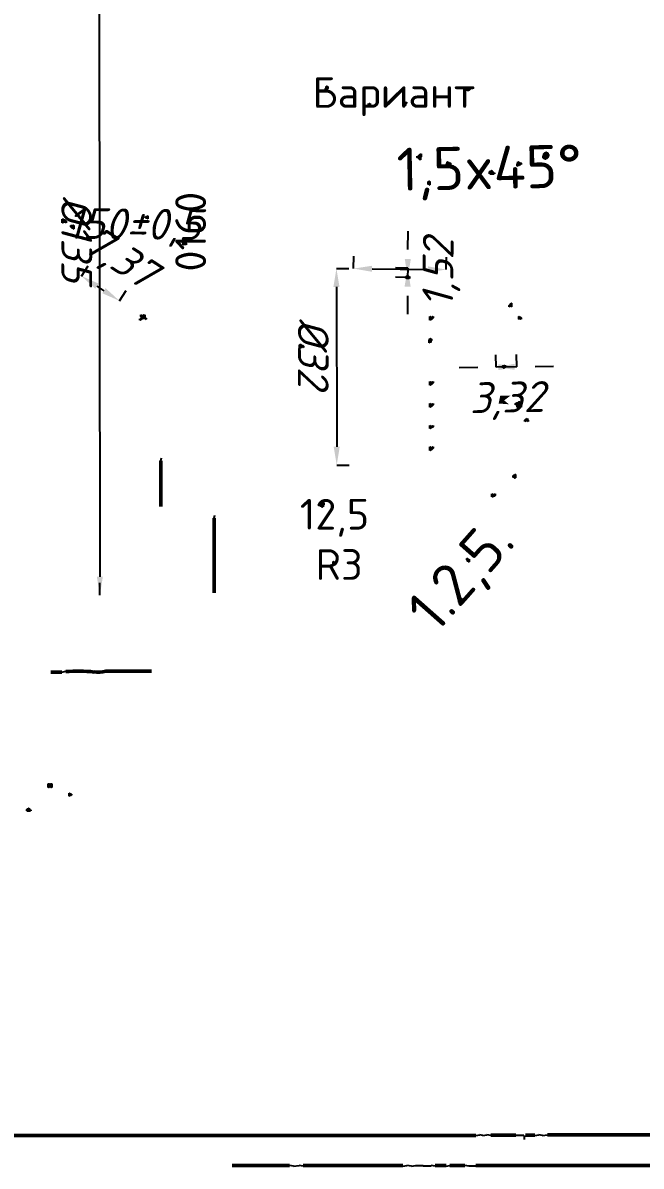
# Model space of a CAD drawing. Header units: millimetres. Extents: x 0 to 438, y 0 to 297.
# Drawn here: x 120.7 to 221.3, y -0.2 to 185.9 of the extents above; entities that cross this region are included whole.
import ezdxf

# ---------------------------------------------------------------- set-up
doc = ezdxf.new("R2010")
doc.units = ezdxf.units.MM
for name, color, linetype, lineweight in [('DIMS', 4, 'Continuous', 25), ('MAIN', 7, 'Continuous', 50), ('TEXT', 7, 'Continuous', 25), ('THIN', 3, 'Continuous', 25)]:
    doc.layers.add(name, color=color, linetype=linetype, lineweight=lineweight)
doc.styles.add('ESKD', font='isocpeur.ttf', dxfattribs={"oblique": 15})
doc.dimstyles.new('ESKD', dxfattribs={"dimtxt": 5, "dimasz": 3, "dimexe": 2, "dimexo": 0, "dimgap": 1, "dimtad": 1, "dimtxsty": 'ESKD', "dimcen": 2.5, "dimclrd": 256, "dimclre": 256, "dimclrt": 256, "dimadec": 0, "dimazin": 3, "dimtfac": 1, "dimtmove": 0, "dimatfit": 3, "dimlwd": 25, "dimlwe": 25})

# ---------------------------------------------------------------- blocks, each defined once
blk = doc.blocks.new('_CLOSEDFILLED')
at = {"color": 0, "linetype": 'BYBLOCK'}
blk.add_solid([(-1, 0.164), (0, 0), (-1, -0.164)], dxfattribs=at)
blk = doc.blocks.new('*D1')
at = {"lineweight": 25}
for p, q in [((183.33, 148.96), (183.36, 151.96)), ((183.31, 145.96), (181.31, 145.98)), ((183.31, 145.96), (183.29, 144.44)), ((183.29, 144.44), (181.29, 144.46)), ((183.26, 141.44), (183.24, 138.44))]:
    blk.add_line(p, q, dxfattribs=at)
at = {"layer": 'Defpoints'}
for p in [(183.31, 145.96), (183.31, 145.96), (183.29, 144.44)]:
    blk.add_point(p, dxfattribs=at)
at = {"layer": 'DIMS', "xscale": 3, "yscale": 3}
for p, rotation in [((183.29, 144.44), 269.47259474104374), ((183.31, 145.96), 89.47259474104376)]:
    blk.add_blockref('_CLOSEDFILLED', p, dxfattribs=dict(at, rotation=rotation))
at = {"layer": 'DIMS', "insert": (188.8, 145.15), "char_height": 5, "attachment_point": 5, "rotation": 89.4726, "style": 'ESKD'}
blk.add_mtext('1,52', dxfattribs=at)
blk = doc.blocks.new('*D2')
at = {"lineweight": 25}
for p, q in [((197.69, 129.83), (197.65, 131.83)), ((201.02, 129.9), (200.98, 131.9)), ((194.69, 129.77), (191.69, 129.71)), ((201.02, 129.9), (197.69, 129.83)), ((204.01, 129.96), (207.01, 130.02))]:
    blk.add_line(p, q, dxfattribs=at)
at = {"layer": 'Defpoints'}
for p in [(197.69, 129.83), (201.02, 129.9), (201.02, 129.9)]:
    blk.add_point(p, dxfattribs=at)
at = {"layer": 'DIMS', "xscale": 3, "yscale": 3}
for p, rotation in [((197.69, 129.83), 181.15089232733172), ((201.02, 129.9), 1.150892327331718)]:
    blk.add_blockref('_CLOSEDFILLED', p, dxfattribs=dict(at, rotation=rotation))
at = {"layer": 'DIMS', "insert": (199.46, 124.37), "char_height": 5, "attachment_point": 5, "rotation": 1.1509, "style": 'ESKD'}
blk.add_mtext('3,32', dxfattribs=at)
blk = doc.blocks.new('*D5')
at = {"lineweight": 25}
for p, q in [((130.25, 144.67), (131.34, 146.34)), ((132.76, 143.03), (133.9, 142.28)), ((136.42, 140.64), (137.51, 142.31))]:
    blk.add_line(p, q, dxfattribs=at)
at = {"layer": 'Defpoints'}
for p in [(130.25, 144.67), (130.25, 144.67), (136.42, 140.64)]:
    blk.add_point(p, dxfattribs=at)
at = {"layer": 'DIMS', "xscale": 3, "yscale": 3}
for p, rotation in [((130.25, 144.67), 146.85650084530164), ((136.42, 140.64), -33.14349915469836)]:
    blk.add_blockref('_CLOSEDFILLED', p, dxfattribs=dict(at, rotation=rotation))
at = {"layer": 'DIMS', "insert": (136.34, 147.26), "char_height": 5, "attachment_point": 5, "rotation": 326.8565, "style": 'ESKD'}
blk.add_mtext('7,37', dxfattribs=at)
blk = doc.blocks.new('*D10')
at = {"lineweight": 25}
for p, q in [((174.51, 145.88), (174.53, 147.88)), ((189.57, 145.72), (189.59, 147.72)), ((177.51, 145.85), (186.57, 145.75))]:
    blk.add_line(p, q, dxfattribs=at)
at = {"layer": 'Defpoints'}
for p in [(174.51, 145.88), (174.51, 145.88), (189.57, 145.72)]:
    blk.add_point(p, dxfattribs=at)
at = {"layer": 'DIMS', "xscale": 3, "yscale": 3}
for p, rotation in [((174.51, 145.88), 179.40944166910944), ((189.57, 145.72), -0.5905583308905591)]:
    blk.add_blockref('_CLOSEDFILLED', p, dxfattribs=dict(at, rotation=rotation))
at = {"layer": 'DIMS', "insert": (138.81, 152.56), "char_height": 5, "attachment_point": 5, "rotation": 359.4094, "style": 'ESKD'}
blk.add_mtext('150±0,5', dxfattribs=at)
blk = doc.blocks.new('*D15')
at = {"lineweight": 25}
for p, q in [((171.71, 145.9), (173.71, 145.91)), ((171.72, 142.9), (171.76, 116.89)), ((171.76, 113.89), (173.76, 113.9))]:
    blk.add_line(p, q, dxfattribs=at)
at = {"layer": 'Defpoints'}
for p in [(171.71, 145.9), (171.71, 145.9), (171.76, 113.89)]:
    blk.add_point(p, dxfattribs=at)
at = {"layer": 'DIMS', "xscale": 3, "yscale": 3}
for p, rotation in [((171.71, 145.9), 90.08685814782291), ((171.76, 113.89), -89.91314185217709)]:
    blk.add_blockref('_CLOSEDFILLED', p, dxfattribs=dict(at, rotation=rotation))
at = {"layer": 'DIMS', "insert": (167.94, 132.11), "char_height": 5, "attachment_point": 5, "rotation": 270.0869, "style": 'ESKD'}
blk.add_mtext('%%c32', dxfattribs=at)
blk = doc.blocks.new('*D16')
at = {"lineweight": 25}
for p, q in [((133.06, 227.92), (135.06, 227.92)), ((133.06, 224.92), (133.25, 95.74)), ((133.25, 92.74), (133.25, 94.74))]:
    blk.add_line(p, q, dxfattribs=at)
at = {"layer": 'Defpoints'}
for p in [(133.06, 227.92), (133.06, 227.92), (133.25, 92.74)]:
    blk.add_point(p, dxfattribs=at)
at = {"layer": 'DIMS', "xscale": 3, "yscale": 3}
for p, rotation in [((133.06, 227.92), 90.0809797969342), ((133.25, 92.74), -89.9190202030658)]:
    blk.add_blockref('_CLOSEDFILLED', p, dxfattribs=dict(at, rotation=rotation))
at = {"layer": 'DIMS', "insert": (129.48, 150.64), "char_height": 5, "attachment_point": 5, "rotation": 270.081, "style": 'ESKD'}
blk.add_mtext('%%c135', dxfattribs=at)

msp = doc.modelspace()

# ---------------------------------------------------------------- hatches: boundary and pattern name
at = {"layer": 'DIMS'}
h = msp.add_hatch(color=256, dxfattribs=at)
h.dxf.hatch_style = 1
h.paths.add_polyline_path([(170.108, 175.6946), (169.9802, 175.5668), (169.8525, 175.5668), (169.8525, 175.3112), (169.7247, 175.1833), (169.7247, 174.9277), (169.8525, 174.9277), (169.9802, 174.7999), (170.108, 174.9277), (170.2357, 174.9277), (170.4913, 175.1833), (170.4913, 175.5668), (170.3635, 175.5668), (170.2357, 175.6946)])
h = msp.add_hatch(color=256, dxfattribs=at)
h.dxf.hatch_style = 1
h.paths.add_polyline_path([(193.2319, 175.5668), (193.1042, 175.439), (192.9764, 175.439), (192.8487, 175.3112), (192.8487, 174.7999), (192.9764, 174.7999), (193.1042, 174.672), (193.2319, 174.7999), (193.3597, 174.7999), (193.6152, 175.0555), (193.6152, 175.3112), (193.4875, 175.439), (193.3597, 175.439)])
h = msp.add_hatch(color=256, dxfattribs=at)
h.dxf.hatch_style = 1
h.paths.add_polyline_path([(183.0114, 173.1382), (182.8837, 173.0103), (182.7559, 173.0103), (182.5004, 172.7547), (182.3726, 172.7547), (182.3726, 172.499), (182.5004, 172.3712), (182.6281, 172.3712), (182.7559, 172.2434), (182.8837, 172.2434), (183.0114, 172.3712), (183.1392, 172.3712), (183.1392, 172.6269), (183.2669, 172.7547), (183.2669, 173.0103), (183.1392, 173.0103)])
h = msp.add_hatch(color=256, dxfattribs=at)
h.dxf.hatch_style = 1
h.paths.add_polyline_path([(177.0068, 172.8825), (176.8791, 172.7547), (176.7513, 172.7547), (176.7513, 172.2434), (176.8791, 172.2434), (177.0068, 172.1156), (177.1346, 172.2434), (177.2624, 172.2434), (177.3901, 172.3712), (177.3901, 172.7547), (177.2624, 172.7547), (177.1346, 172.8825)])
h = msp.add_hatch(color=256, dxfattribs=at)
h.dxf.hatch_style = 1
h.paths.add_polyline_path([(185.4388, 164.7017), (185.311, 164.5739), (185.1833, 164.5739), (184.8, 164.1904), (184.6722, 164.1904), (184.6722, 163.9348), (184.8, 163.807), (184.9278, 163.807), (185.0555, 163.6791), (185.0555, 163.5513), (185.1833, 163.5513), (185.311, 163.4235), (185.4388, 163.5513), (185.5665, 163.5513), (185.5665, 163.9348), (185.6943, 164.0626), (185.6943, 164.5739), (185.5665, 164.5739)])
h = msp.add_hatch(color=256, dxfattribs=at)
h.dxf.hatch_style = 1
h.paths.add_polyline_path([(205.7521, 164.9574), (205.6243, 164.8296), (205.4966, 164.8296), (205.2411, 164.5739), (205.2411, 164.3183), (205.1133, 164.1904), (205.1133, 163.9348), (205.3688, 163.6791), (205.4966, 163.6791), (205.6243, 163.5513), (205.7521, 163.5513), (205.8798, 163.6791), (206.0076, 163.6791), (206.2631, 163.9348), (206.2631, 164.0626), (206.3909, 164.1904), (206.3909, 164.4461), (206.2631, 164.5739), (206.2631, 164.7017), (206.1354, 164.8296), (206.0076, 164.8296), (205.8798, 164.9574)])
h = msp.add_hatch(color=256, dxfattribs=at)
h.dxf.hatch_style = 1
h.paths.add_polyline_path([(189.7825, 163.4235), (189.6548, 163.2957), (189.527, 163.2957), (189.527, 163.04), (189.3992, 162.9122), (189.3992, 162.6566), (189.527, 162.6566), (189.6548, 162.5287), (189.7825, 162.5287), (189.9103, 162.6566), (190.1658, 162.6566), (190.2935, 162.7844), (190.4213, 162.7844), (190.4213, 163.04), (190.2935, 163.1679), (190.1658, 163.1679), (190.038, 163.2957), (189.9103, 163.2957)])
h = msp.add_hatch(color=256, dxfattribs=at)
h.dxf.hatch_style = 1
h.paths.add_polyline_path([(196.9369, 162.0174), (196.8091, 161.8896), (196.6814, 161.8896), (196.4259, 161.634), (196.4259, 161.2505), (196.5536, 161.2505), (196.6814, 161.1227), (197.3202, 161.1227), (197.4479, 161.2505), (197.5757, 161.2505), (197.5757, 161.5061), (197.4479, 161.5061), (197.1924, 161.7618), (197.1924, 161.8896), (197.0646, 161.8896)])
h = msp.add_hatch(color=256, dxfattribs=at)
h.dxf.hatch_style = 1
h.paths.add_polyline_path([(201.2806, 163.4235), (201.1529, 163.2957), (201.0251, 163.2957), (201.0251, 163.04), (200.8973, 162.9122), (200.8973, 162.5287), (201.0251, 162.5287), (201.1529, 162.4009), (201.2806, 162.5287), (201.4084, 162.5287), (201.5361, 162.6566), (201.6639, 162.6566), (201.7916, 162.7844), (201.9194, 162.7844), (201.9194, 163.04), (201.7916, 163.1679), (201.6639, 163.1679), (201.5361, 163.2957), (201.4084, 163.2957)])
h = msp.add_hatch(color=256, dxfattribs=at)
h.dxf.hatch_style = 1
h.paths.add_polyline_path([(186.7163, 160.2279), (186.5886, 160.1001), (186.4608, 160.1001), (186.4608, 159.5888), (186.5886, 159.4609), (186.7163, 159.4609), (186.8441, 159.3331), (186.9719, 159.4609), (187.0996, 159.4609), (187.0996, 160.1001), (186.9719, 160.1001), (186.8441, 160.2279)])
h = msp.add_hatch(color=256, dxfattribs=at)
h.dxf.hatch_style = 1
h.paths.add_polyline_path([(140.9795, 154.6036), (140.8517, 154.4758), (140.724, 154.4758), (140.5962, 154.348), (140.4684, 154.348), (140.4684, 154.0923), (140.5962, 154.0923), (140.724, 153.9645), (140.8517, 153.9645), (140.9795, 153.8367), (141.1072, 153.9645), (141.235, 153.9645), (141.235, 154.4758), (141.1072, 154.4758)])
h = msp.add_hatch(color=256, dxfattribs=at)
h.dxf.hatch_style = 1
h.paths.add_polyline_path([(127.1817, 154.0923), (127.054, 153.9645), (126.9262, 153.9645), (126.9262, 153.3254), (127.054, 153.3254), (127.1817, 153.1975), (127.3095, 153.1975), (127.4373, 153.3254), (127.565, 153.3254), (127.6928, 153.1975), (127.8205, 153.3254), (127.9483, 153.3254), (127.9483, 153.581), (127.565, 153.9645), (127.4373, 153.9645), (127.3095, 154.0923)])
h = msp.add_hatch(color=256, dxfattribs=at)
h.dxf.hatch_style = 1
h.paths.add_polyline_path([(128.5871, 153.0697), (128.4593, 152.9419), (128.3316, 152.9419), (128.3316, 152.6862), (128.7148, 152.3028), (128.8426, 152.3028), (128.9703, 152.175), (129.0981, 152.3028), (129.2259, 152.3028), (129.2259, 152.9419), (129.0981, 152.9419), (128.9703, 153.0697), (128.8426, 153.0697), (128.7148, 152.9419)])
h = msp.add_hatch(color=256, dxfattribs=at)
h.dxf.hatch_style = 1
h.paths.add_polyline_path([(146.473, 150.6411), (146.3452, 150.5132), (146.2175, 150.5132), (146.2175, 150.2576), (146.3452, 150.2576), (146.6008, 150.0019), (146.6008, 149.7463), (146.7285, 149.7463), (146.8563, 149.6185), (146.984, 149.6185), (147.1118, 149.7463), (147.2395, 149.6185), (147.3673, 149.7463), (147.4951, 149.7463), (147.4951, 150.0019), (147.3673, 150.1298), (147.4951, 150.2576), (147.6228, 150.2576), (147.6228, 150.5132), (147.4951, 150.5132), (147.3673, 150.6411), (147.2395, 150.6411), (147.1118, 150.5132), (146.984, 150.5132), (146.8563, 150.3854), (146.7285, 150.5132), (146.6008, 150.5132)])
h = msp.add_hatch(color=256, dxfattribs=at)
h.dxf.hatch_style = 1
h.paths.add_polyline_path([(183.2669, 144.889), (183.1392, 144.7611), (183.0114, 144.7611), (182.8837, 144.6333), (182.7559, 144.6333), (182.7559, 144.3777), (182.8837, 144.2498), (183.0114, 144.2498), (183.1392, 144.122), (183.5224, 144.122), (183.6502, 144.2498), (183.7779, 144.2498), (183.7779, 144.6333), (183.6502, 144.6333), (183.5224, 144.7611), (183.3947, 144.7611)])
h = msp.add_hatch(color=256, dxfattribs=at)
h.dxf.hatch_style = 1
h.paths.add_polyline_path([(200.1308, 140.4151), (200.003, 140.2873), (199.8753, 140.2873), (199.8753, 140.1595), (199.6198, 139.9038), (199.6198, 139.6482), (199.7475, 139.6482), (199.8753, 139.5203), (200.003, 139.6482), (200.1308, 139.5203), (200.2586, 139.6482), (200.3863, 139.6482), (200.3863, 140.2873), (200.2586, 140.2873)])
h = msp.add_hatch(color=256, dxfattribs=at)
h.dxf.hatch_style = 1
h.paths.add_polyline_path([(139.9574, 138.4977), (139.8297, 138.3699), (139.7019, 138.3699), (139.7019, 138.1143), (139.8297, 137.9864), (139.8297, 137.8586), (139.7019, 137.7308), (139.5741, 137.7308), (139.5741, 137.4751), (139.7019, 137.4751), (139.8297, 137.3473), (139.9574, 137.4751), (140.0852, 137.4751), (140.2129, 137.603), (140.5962, 137.603), (140.724, 137.4751), (140.8517, 137.603), (140.9795, 137.603), (140.9795, 137.8586), (140.8517, 137.8586), (140.724, 137.9864), (140.724, 138.3699), (140.5962, 138.3699), (140.4684, 138.4977), (140.3407, 138.4977), (140.2129, 138.3699), (140.0852, 138.3699)])
h = msp.add_hatch(color=256, dxfattribs=at)
h.dxf.hatch_style = 1
h.paths.add_polyline_path([(186.9719, 138.2421), (186.8441, 138.1143), (186.7163, 138.1143), (186.7163, 137.4751), (186.8441, 137.4751), (186.9719, 137.3473), (187.0996, 137.4751), (187.2274, 137.4751), (187.6106, 137.8586), (187.6106, 138.1143), (187.4829, 138.1143), (187.3551, 138.2421), (187.2274, 138.1143), (187.0996, 138.1143)])
h = msp.add_hatch(color=256, dxfattribs=at)
h.dxf.hatch_style = 1
h.paths.add_polyline_path([(201.4084, 138.2421), (201.2806, 138.1143), (201.1529, 138.1143), (201.1529, 137.603), (201.2806, 137.603), (201.4084, 137.4751), (201.5361, 137.603), (201.6639, 137.4751), (201.7916, 137.603), (201.9194, 137.603), (201.9194, 137.8586), (201.6639, 138.1143), (201.5361, 138.1143)])
h = msp.add_hatch(color=256, dxfattribs=at)
h.dxf.hatch_style = 1
h.paths.add_polyline_path([(186.9719, 134.663), (186.8441, 134.5352), (186.7163, 134.5352), (186.7163, 134.4074), (186.5886, 134.2795), (186.5886, 133.7682), (186.7163, 133.7682), (186.8441, 133.6404), (186.9719, 133.7682), (187.0996, 133.7682), (187.2274, 133.8961), (187.2274, 134.0239), (187.3551, 134.1517), (187.3551, 134.4074), (187.2274, 134.5352), (187.0996, 134.5352)])
h = msp.add_hatch(color=256, dxfattribs=at)
h.dxf.hatch_style = 1
h.paths.add_polyline_path([(165.7643, 133.6404), (165.6365, 133.5126), (165.5087, 133.5126), (165.5087, 132.8735), (165.6365, 132.8735), (165.7643, 132.7456), (165.892, 132.8735), (166.0198, 132.8735), (166.1475, 133.0013), (166.2753, 132.8735), (166.403, 133.0013), (166.5308, 133.0013), (166.5308, 133.2569), (166.2753, 133.5126), (166.1475, 133.5126), (166.0198, 133.6404)])
h = msp.add_hatch(color=256, dxfattribs=at)
h.dxf.hatch_style = 1
h.paths.add_polyline_path([(198.981, 130.317), (198.8532, 130.1892), (198.7255, 130.1892), (198.5977, 130.0613), (198.5977, 129.6779), (198.7255, 129.6779), (198.8532, 129.55), (198.981, 129.55), (199.1087, 129.6779), (199.2365, 129.6779), (199.3643, 129.8057), (199.492, 129.8057), (199.492, 130.0613), (199.3643, 130.0613), (199.2365, 130.1892), (199.1087, 130.1892)])
h = msp.add_hatch(color=256, dxfattribs=at)
h.dxf.hatch_style = 1
h.paths.add_polyline_path([(186.9719, 127.6327), (186.8441, 127.5048), (186.7163, 127.5048), (186.7163, 126.8657), (186.8441, 126.8657), (186.9719, 126.7379), (187.0996, 126.8657), (187.2274, 126.8657), (187.6106, 127.2492), (187.6106, 127.5048), (187.4829, 127.5048), (187.3551, 127.6327), (187.2274, 127.5048), (187.0996, 127.5048)])
h = msp.add_hatch(color=256, dxfattribs=at)
h.dxf.hatch_style = 1
h.paths.add_polyline_path([(198.3422, 125.204), (198.0867, 123.9258), (199.7475, 123.7979), (198.981, 124.4371), (200.003, 125.204)])
h = msp.add_hatch(color=256, dxfattribs=at)
h.dxf.hatch_style = 1
h.paths.add_polyline_path([(186.9719, 124.0536), (186.8441, 123.9258), (186.7163, 123.9258), (186.7163, 123.2866), (186.8441, 123.2866), (186.9719, 123.1588), (187.0996, 123.2866), (187.2274, 123.2866), (187.6106, 123.6701), (187.6106, 123.9258), (187.4829, 123.9258), (187.3551, 124.0536), (187.2274, 123.9258), (187.0996, 123.9258)])
h = msp.add_hatch(color=256, dxfattribs=at)
h.dxf.hatch_style = 1
h.paths.add_polyline_path([(201.2806, 124.3092), (201.1529, 124.1814), (201.0251, 124.1814), (200.8973, 124.0536), (200.7696, 124.0536), (200.6418, 123.9258), (200.6418, 123.6701), (200.7696, 123.6701), (200.8973, 123.5423), (200.8973, 123.2866), (201.0251, 123.2866), (201.1529, 123.1588), (201.2806, 123.2866), (201.5361, 123.2866), (201.6639, 123.1588), (201.7916, 123.2866), (201.9194, 123.2866), (201.9194, 123.7979), (201.7916, 123.9258), (201.7916, 124.1814), (201.6639, 124.1814), (201.5361, 124.3092)])
h = msp.add_hatch(color=256, dxfattribs=at)
h.dxf.hatch_style = 1
h.paths.add_polyline_path([(202.6859, 121.6249), (202.5582, 121.4971), (202.4304, 121.4971), (202.1749, 121.2414), (202.1749, 120.9858), (202.3027, 120.9858), (202.4304, 120.858), (202.5582, 120.9858), (202.6859, 120.9858), (202.8137, 120.858), (202.9414, 120.9858), (203.0692, 120.9858), (203.0692, 121.2414), (202.9414, 121.3693), (202.9414, 121.4971), (202.8137, 121.4971)])
h = msp.add_hatch(color=256, dxfattribs=at)
h.dxf.hatch_style = 1
h.paths.add_polyline_path([(186.9719, 120.4745), (186.8441, 120.3467), (186.7163, 120.3467), (186.7163, 119.8354), (186.8441, 119.8354), (186.9719, 119.7076), (187.0996, 119.8354), (187.2274, 119.8354), (187.3551, 119.9632), (187.4829, 119.9632), (187.6106, 120.091), (187.6106, 120.3467), (187.4829, 120.3467), (187.3551, 120.4745), (187.2274, 120.3467), (187.0996, 120.3467)])
h = msp.add_hatch(color=256, dxfattribs=at)
h.dxf.hatch_style = 1
h.paths.add_polyline_path([(186.9719, 117.0232), (186.8441, 116.8954), (186.7163, 116.8954), (186.7163, 116.2563), (186.8441, 116.2563), (186.9719, 116.1285), (187.0996, 116.2563), (187.2274, 116.2563), (187.6106, 116.6398), (187.6106, 116.8954), (187.4829, 116.8954), (187.3551, 117.0232), (187.2274, 116.8954), (187.0996, 116.8954)])
h = msp.add_hatch(color=256, dxfattribs=at)
h.dxf.hatch_style = 1
h.paths.add_polyline_path([(200.7696, 112.5494), (200.6418, 112.4216), (200.5141, 112.4216), (200.2586, 112.1659), (200.2586, 111.9103), (200.3863, 111.7824), (200.5141, 111.7824), (200.6418, 111.6546), (200.7696, 111.6546), (200.8973, 111.7824), (201.0251, 111.7824), (201.0251, 112.4216), (200.8973, 112.4216)])
h = msp.add_hatch(color=256, dxfattribs=at)
h.dxf.hatch_style = 1
h.paths.add_polyline_path([(169.597, 107.9477), (169.4692, 107.8199), (169.3414, 107.8199), (168.9582, 107.4364), (168.9582, 107.1808), (169.0859, 107.0529), (169.2137, 107.0529), (169.3414, 106.9251), (169.4692, 106.9251), (169.597, 107.0529), (169.7247, 107.0529), (169.7247, 107.3086), (169.8525, 107.4364), (169.8525, 107.8199), (169.7247, 107.8199)])
h = msp.add_hatch(color=256, dxfattribs=at)
h.dxf.hatch_style = 1
h.paths.add_polyline_path([(197.0646, 109.3538), (196.9369, 109.226), (196.8091, 109.226), (196.8091, 108.7147), (196.9369, 108.7147), (197.0646, 108.5868), (197.1924, 108.5868), (197.3202, 108.7147), (197.4479, 108.7147), (197.7034, 108.9703), (197.7034, 109.226), (197.5757, 109.226), (197.4479, 109.3538), (197.3202, 109.226), (197.1924, 109.226)])
h = msp.add_hatch(color=256, dxfattribs=at)
h.dxf.hatch_style = 1
h.paths.add_polyline_path([(192.9764, 98.8722), (192.8487, 98.7444), (192.7209, 98.7444), (192.7209, 98.4887), (192.8487, 98.3609), (192.8487, 98.2331), (192.9764, 98.1052), (193.1042, 98.1052), (193.2319, 97.9774), (193.3597, 98.1052), (193.4875, 98.1052), (193.4875, 98.6165), (193.3597, 98.6165), (193.2319, 98.7444), (193.1042, 98.7444)])
h = msp.add_hatch(color=256, dxfattribs=at)
h.dxf.hatch_style = 1
h.paths.add_polyline_path([(171.2578, 98.3609), (171.13, 98.2331), (171.0023, 98.2331), (171.0023, 97.8496), (170.8745, 97.7218), (170.8745, 97.4661), (171.0023, 97.4661), (171.13, 97.3383), (171.2578, 97.4661), (171.3856, 97.4661), (171.5133, 97.5939), (171.6411, 97.5939), (171.7688, 97.7218), (171.7688, 97.9774), (171.6411, 97.9774), (171.5133, 98.1052), (171.5133, 98.2331), (171.3856, 98.2331)])
h = msp.add_hatch(color=256, dxfattribs=at)
h.dxf.hatch_style = 1
h.paths.add_polyline_path([(191.6989, 92.3531), (191.5711, 92.2253), (191.4433, 92.2253), (191.4433, 91.5862), (191.5711, 91.5862), (191.6989, 91.4584), (191.8266, 91.5862), (191.9544, 91.5862), (192.3376, 91.9697), (192.3376, 92.2253), (192.2099, 92.2253), (192.0821, 92.3531), (191.9544, 92.2253), (191.8266, 92.2253)])
h = msp.add_hatch(color=256, dxfattribs=at)
h.dxf.hatch_style = 1
h.paths.add_polyline_path([(124.8821, 62.1866), (124.7544, 62.0587), (124.6266, 62.0587), (124.6266, 61.4196), (124.7544, 61.4196), (124.8821, 61.2918), (125.0099, 61.2918), (125.1376, 61.4196), (125.2654, 61.2918), (125.3932, 61.2918), (125.5209, 61.4196), (125.6487, 61.4196), (125.6487, 62.0587), (125.5209, 62.0587), (125.3932, 62.1866), (125.2654, 62.1866), (125.1376, 62.0587), (125.0099, 62.1866)])
h = msp.add_hatch(color=256, dxfattribs=at)
h.dxf.hatch_style = 1
h.paths.add_polyline_path([(128.3316, 60.6527), (128.2038, 60.5249), (128.076, 60.5249), (128.076, 60.0136), (128.2038, 60.0136), (128.3316, 59.8857), (128.4593, 60.0136), (128.5871, 60.0136), (128.7148, 60.1414), (128.8426, 60.1414), (128.8426, 60.397), (128.7148, 60.397), (128.5871, 60.5249), (128.4593, 60.5249)])
h = msp.add_hatch(color=256, dxfattribs=at)
h.dxf.hatch_style = 1
h.paths.add_polyline_path([(121.6882, 58.224), (121.5605, 58.0962), (121.4327, 58.0962), (121.1772, 57.8405), (121.1772, 57.5849), (121.3049, 57.5849), (121.4327, 57.4571), (121.9437, 57.4571), (122.0715, 57.5849), (122.1992, 57.5849), (122.1992, 57.8405), (122.0715, 57.8405), (121.9437, 57.9684), (121.9437, 58.0962), (121.816, 58.0962)])

# ---------------------------------------------------------------- linework, layer by layer
at = {"layer": 'MAIN'}
for p, q in [((143.1513, 107.1808), (143.1513, 114.5946)), ((151.8388, 93.1201), (151.8388, 105.2634)), ((125.2654, 80.2098), (127.054, 80.2098)), ((141.6183, 80.3376), (134.2084, 80.3376)), ((109.9346, 4.8064), (194.3817, 4.8064)), ((196.8091, 4.8384), (200.8973, 4.8384)), ((203.9662, 4.8573), (202.4278, 4.8573)), ((206.0076, 4.9212), (228.1095, 4.9212)), ((154.7772, -0.0639), (164.1034, -0.0639)), ((166.2753, -0.0639), (182.5004, -0.0639)), ((187.7384, -0.0639), (189.527, -0.0639)), ((190.1658, -0.0639), (192.5932, -0.0639)), ((194.3817, -0.0639), (275.7627, -0.0639))]:
    msp.add_line(p, q, dxfattribs=at)
for centre, radius, start, end in [((129.717, 57.0674), 23.3015, 83.650862, 94.971445), ((132.9466, 85.8364), 5.6418, 263.3641, 282.923582)]:
    msp.add_arc(centre, radius, start, end, dxfattribs=at)
at = {"layer": 'THIN'}
for p, q in [((143.1513, 114.5946), (143.2791, 115.1059)), ((151.8388, 105.2634), (151.9665, 105.7747)), ((127.054, 80.2098), (127.6928, 80.3376)), ((194.3817, 4.7934), (195.0205, 4.8957)), ((195.5316, 4.7934), (195.0205, 4.8957)), ((195.5316, 4.7934), (196.1703, 4.9212)), ((196.8091, 4.7934), (196.1703, 4.9212)), ((200.8941, 4.8573), (202.1781, 4.8573)), ((202.3027, 4.1543), (202.3027, 4.7934)), ((203.9635, 4.7934), (204.6023, 4.9212)), ((205.2411, 4.7934), (204.6023, 4.9212)), ((205.2411, 4.7934), (206.0076, 4.9212)), ((164.7422, -0.1917), (164.1034, -0.0639)), ((164.7422, -0.1917), (165.6365, -0.0895)), ((166.2753, -0.1917), (165.6365, -0.0895)), ((182.5004, -0.1917), (183.1392, -0.0639)), ((183.9057, -0.1917), (183.1392, -0.0639)), ((183.9057, -0.1917), (184.5445, -0.0639)), ((185.8252, -0.1278), (184.5413, -0.1278)), ((185.8189, -0.1278), (187.1028, -0.1278)), ((187.7384, -0.1917), (187.0996, -0.0639)), ((189.527, -0.1917), (190.1658, -0.0639)), ((193.2319, -0.1917), (192.5932, -0.0639)), ((193.2284, -0.1278), (194.3853, -0.1278))]:
    msp.add_line(p, q, dxfattribs=at)

# ---------------------------------------------------------------- texts
at = {"layer": 'TEXT', "style": 'ESKD'}
for s, p in [('Бариант', (167.8084, 172.0442)), ('12,5', (165.7643, 103.4025)), ('R3', (168.3194, 95.2218))]:
    msp.add_text(s, height=5, dxfattribs=at).set_placement(p)
for s, height, rotation, p in [('1,5x45%%d', 7, 1.112989, (181.5616, 158.5184)), ('0160', 5, 90, (150.5061, 145.4003)), ('1.2,5.', 7, 48.518606, (187.9002, 86.2912))]:
    msp.add_text(s, height=height, rotation=rotation, dxfattribs=at).set_placement(p)

# ---------------------------------------------------------------- dimensions: what is measured, and where the dimension line sits
at = {"layer": 'DIMS'}
for base, p1, p2, angle, text, override, picture, middle in [((133.0586, 227.9205), (133.0586, 227.9205), (133.2496, 92.7443), 270.08098, '%%c135', {"dimlfac": 1, "dimtix": 0, "dimtofl": 1, "dimtmove": 2}, '*D16', (129.4814, 150.6411)), ((174.5119, 145.8765), (174.5119, 145.8765), (189.5736, 145.7213), 359.409442, '150±0,5', {"dimlfac": 10, "dimtix": 0, "dimtofl": 1, "dimtmove": 2}, '*D10', (138.8076, 152.5584)), ((171.7113, 145.9043), (171.7113, 145.9043), (171.7598, 113.8942), 270.086858, '%%c32', {"dimlfac": 1, "dimtix": 0, "dimtofl": 1, "dimtmove": 2}, '*D15', (167.9361, 132.1065))]:
    dim = msp.add_linear_dim(base=base, p1=p1, p2=p2, angle=angle, text=text, dimstyle='ESKD', override=override, dxfattribs=at)
    dim.commit()
    dim.dimension.update_dxf_attribs({"geometry": picture, "text_midpoint": middle, "dimtype": 160})
for base, p1, p2, angle, picture, middle in [((130.2454, 144.6684), (130.2454, 144.6684), (136.4159, 140.6392), 326.856501, '*D5', (136.3377, 147.259)), ((183.3052, 145.9585), (183.3052, 145.9585), (183.2912, 144.4389), 89.472595, '*D1', (188.798, 145.1481)), ((201.0153, 129.8988), (201.0153, 129.8988), (197.693, 129.8321), 1.150892, '*D2', (199.4646, 124.3666))]:
    dim = msp.add_linear_dim(base=base, p1=p1, p2=p2, angle=angle, dimstyle='ESKD', override={"dimlfac": 1, "dimtix": 0, "dimtofl": 1}, dxfattribs=at)
    dim.commit()
    dim.dimension.update_dxf_attribs({"geometry": picture, "text_midpoint": middle})

doc.saveas('drawing.dxf')
